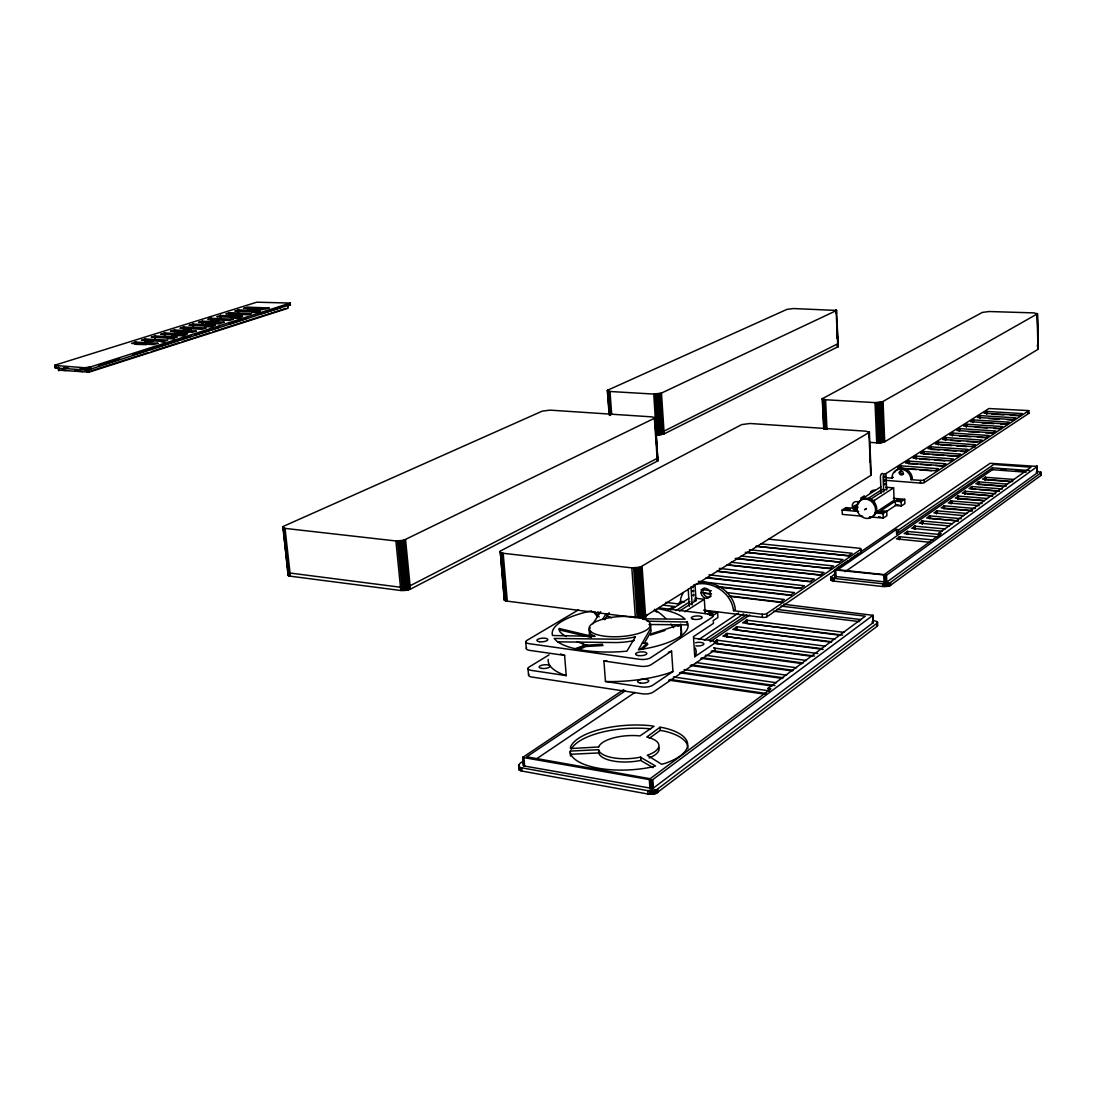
<?xml version="1.0" encoding="UTF-8"?>
<svg xmlns="http://www.w3.org/2000/svg" width="1096" height="1096" viewBox="0 0 1096 1096"><rect width="100%" height="100%" fill="white"/><g stroke="black" fill="none" stroke-linecap="round" stroke-linejoin="round"><path stroke-width="1.5" d="M598.567 749.678L598.553 749.979A30.332 11.481 -3.3 0 0 640.365 757.158L655.518 765.981L651.805 767.008A58.979 22.331 -3.3 0 1 570.208 752.815L570.317 751.089L598.567 749.678L598.8 753.212A30.318 11.522 -3.3 0 0 640.598 760.432L653.079 767.652M570.468 756.048L570.317 751.089M1037.665 471.335L1041.132 472.664L889.705 583.031L882.664 583.743L834.125 578.414L830.864 577.291L835.481 573.249M831.398 578.866L831.22 580.236L834.248 581.154L882.773 586.511L889.829 585.812L1040.899 475.445L1040.899 472.143M680.383 602.677L680.753 598.197L683 592.854M869.936 442.414L879.033 442.921L884.705 441.811L1037.967 349.35L1037.364 345.048M1037.446 313.812L1033.939 312.894L989.208 311.524L982.413 312.387L822.164 398.793L825.589 399.752L875.033 402.616L882.239 401.89L1037.446 313.812L1038.268 349.062M566.139 636.434A67.925 11.083 13.2 0 1 559.672 631.365L559.316 628.529L590.826 636.009M653.778 394.08L661.463 393.08L836.632 310.442L793.504 308.551L786.955 309.373L607.472 390.286L610.02 391.491L653.778 394.08L657.888 460.854L410.397 589.169L400.807 590.511L290.385 576.208L288.084 575.4L288.44 574.112M853.263 508.229A1.904 1.658 52 0 1 854.359 505.968A1.904 1.658 52 0 1 856.606 507.599L856.634 508.215A1.904 1.658 52 0 1 853.825 509.037M518.874 768.515L519.545 770.2L521.997 771.077L647.983 794.038L656.107 793.436L877.252 626.2L877.362 624.652M523.888 764.844L523.436 765.583L524.628 766.077L652.764 788.545L873.252 622.61L871.882 621.994M523.847 761.35C519.888 761.843 515.846 767.419 521.71 767.817L647.736 790.654L656.586 789.764L877.595 622.775L876.882 621.514L873.923 620.692M54.827 365.434L84.419 367.722L89.749 367.187L290.276 303.071L256.765 302.195L56.047 364.817C54.019 364.79 54.444 368.53 56.389 368.092L84.707 369.859L90.036 369.338L290.002 304.715M282.617 526.971L285.042 528.395L395.903 540.958L403.588 540.328L655.189 417.891L652.175 416.891L550.028 410.137L542.205 411.151L283.111 526.464L288.084 575.4M504.407 598.813L504.461 600.238L507.311 601.156L635.365 617.623L644.407 616.719L870.772 475.417L870.745 470.759M500.036 551.398L500.694 552.672L503.174 553.288L631.817 567.865L640.16 567.194L869.471 432.262L865.703 431.166L749.952 423.494L741.718 424.59L500.269 551.11L504.215 599.978M287.727 305.305L287.686 308.36L89.256 372.119L59.074 370.201M693.974 638.269L710.825 640.502A7.48 2.493 -2.8 0 1 713.962 643.736L694.768 656.751L695.809 654.559A74.158 25.085 -3.6 0 0 695.207 648.024M656.531 434.879L664.176 433.865L838.235 346.624L836.974 345.829M898.994 529.683L896.418 529.437L896.61 533.958L898.994 529.683L993.771 464.471L1031.007 467.197L938.587 533.396L939.984 535.807M644.366 643.188L650.079 633.118A30.935 10.138 -3.7 0 0 650.791 629.104M623.761 689.576L522.737 757.418L652.175 780.078L872.937 615.308L783.667 604.28M604.65 619.747L609.116 612.691M602.622 619.281L606.198 613.664M592.895 623.761L600.718 611.65M287.796 571.221L287.988 572.441L290.029 573.044L400.478 587.237L408.863 586.401L657.134 458.429L657.874 457.635L657.038 456.95M835.083 576.469L886.787 582.113L1037.282 472.814L1037.282 466.444L990.14 463.293L861.607 551.274M1037.309 466.499L886.5 575.195L834.508 569.906L835.029 577.017M643.092 619.487L647.544 614.555M643.982 619.199L646.215 616.733M856.305 505.831L857.442 505.831M640.817 648.942L647.092 643.229L647.791 644.338L642.763 648.9M886.335 480.363L920.462 483.103A2.891 0.754 -1.8 0 0 924.257 482.583L1029.021 413.233L1027.596 412.671M885.869 477.651L891.993 478.144A10.193 9.042 50.4 0 1 901.131 469.17A10.193 9.042 50.4 0 1 911.036 479.651L920.366 480.391A2.891 0.754 -1.9 0 0 924.161 479.87L1028.925 410.603L988.948 408.534L885.637 473.773M769.57 691.357L767.912 688.425L865.278 616.185L781.037 606.115M649.339 738.225L660.258 730.416L663.888 731.005A58.951 22.413 -3.3 0 1 687.836 748.76M660.039 727.237L646.791 737.033A30.332 11.481 -3.3 0 1 647.27 755.281L661.655 764.296L665.341 763.282A58.979 22.331 -3.3 0 0 663.669 727.812L660.039 727.237L660.258 730.416M939.313 534.437L907.625 531.45L904.132 533.574L937.779 536.903M945.067 528.957L915.187 526.203L911.735 528.286L941.902 531.231M966.74 513.435L937.272 510.859L933.956 512.901L963.699 515.613M982.112 503.53L951.52 500.954L948.287 502.941L979.153 505.653M987.277 498.475L958.507 496.091L955.301 498.064L984.345 500.571M995.73 493.762L965.398 491.309L962.247 493.186L992.839 495.844M1002.402 488.98L972.221 486.569L969.097 488.515L999.552 491.022M1007.32 484.117L978.933 481.898L975.851 483.788L1006.169 486.268M845.139 571.646L992.442 469.691L1026.116 472.198M896.61 533.958L992.387 467.841L1029.432 470.581M260.259 310.785L256.546 311.922L234.777 311.072L238.627 309.894L260.286 310.73M896.418 529.437L837.796 569.673L884.13 574.633L941.217 533.642L938.587 533.396M836.18 568.673L847.482 560.947M850.304 559.015L858.771 553.206M703.55 610.116L762.405 617.39A3.398 1.096 -2.4 0 0 766.953 616.733L860.894 552.37A3.165 0.932 -1.9 0 0 860.963 551.658M693.645 584.949C710.879 579.387 731.662 592.525 733.498 610.691L762.213 614.212A3.398 1.082 -2.4 0 0 766.775 613.555L860.771 549.411A3.165 0.918 -1.9 0 0 859.168 548.233L768.433 539.15M242.49 316.443L238.599 317.593L216.844 316.689L220.776 315.484L242.517 316.374M714.126 641.982L717.346 640.228L817.739 653.504M825.494 646.188L727.347 633.447L722.88 636.146L823.123 649.421M844.112 632.365L746.91 620.213L742.567 622.816L840.166 635.283M668.368 652.271L671.574 651.12L672.958 671.533L652.545 685.37A7.809 2.74 -3.3 0 1 641.9 686.945L605.458 681.493L603.91 661.011L607.102 661.066M535.903 759.254L635.009 692.398M710.057 641.777L749.691 615.034M708.852 640.256L746.814 614.719M625.432 690.795L526.71 756.815L650.161 778.722L770.926 688.863L767.912 688.425M704.276 640.27L743.663 613.856M698.851 639.475L738.526 613.007M869.594 516.874L883.225 518.107L886.924 515.641L886.733 511.243L880.883 510.722L895.322 501.173L901.131 501.667L904.707 499.283L904.885 503.626L901.309 506.023L895.5 505.516L886.308 511.627M885.623 487.213L893.624 487.871L894.13 500.255L874.855 512.955L883.047 513.695L886.733 511.243M215.186 325.06L211.144 326.307L189.279 325.334M671.574 651.12L651.106 664.683A7.823 2.671 -3.3 0 1 640.434 666.258L603.91 661.011M733.498 610.691L735.334 609.472C733.649 592.813 716.387 580.866 700.207 582.565M745.321 552.316L838.878 562.111L842.947 559.577L749.472 549.713M205.856 328.074L201.815 329.28L179.936 328.197L183.991 327.019L205.884 328.005M713.017 620.733L717.907 617.514L717.592 612.5L704.687 610.897M717.592 612.5L712.701 615.705L709.482 615.294M186.964 334.075L182.936 335.294L160.865 334.239M911.036 479.651L912.379 478.774A10.179 9.042 50.3 0 0 904.953 468.828A10.179 9.042 50.3 0 0 894.418 472.527M869.457 499.968L874.32 500.393L893.624 487.871M198.568 322.375L202.568 321.197L224.379 322.128L220.392 323.375L198.554 322.416M856.702 507.914L857.921 507.133M886.87 488.734L871.471 498.68L868.21 498.392L882.239 489.378M189.279 325.279L193.321 324.087L215.117 325.046M861.36 499.283L880.814 486.83M157.893 343.308L153.659 344.569L131.561 343.418L135.863 342.103L157.934 343.24M862.771 516.243L842.303 514.394L842.112 510.024L845.893 507.612L851.633 508.119M860.62 498.201L864.292 495.858M891.993 478.144L893.35 477.267M684.849 611.76L704.317 599.293L705.221 613.609M679.479 611.089L696.33 600.348L693.96 600.06M675.876 610.636L689.946 601.704M670.533 609.979L688.726 598.471M160.879 334.184L165.03 332.951L187.005 334.006M667.889 610.102L672.862 606.951M986.482 411.521L984.126 413.219L1019.499 415.302L1022.363 413.603L986.934 411.425L986.551 413.987M959.315 428.714L956.822 430.495L992.839 432.81L995.853 431.016L959.795 428.618L959.397 431.235L959.795 428.618M966.234 424.344L963.781 426.097L999.634 428.358L1002.621 426.577L966.713 424.234L966.316 426.837L966.713 424.234M973.07 420.015L970.645 421.741L1006.347 423.947L1009.279 422.193L973.536 419.919L973.152 422.508L973.536 419.919M979.824 415.74L977.427 417.453L1012.964 419.59L1015.869 417.864L980.276 415.644L979.893 418.22M930.71 446.825L928.065 448.702L964.754 451.264L967.932 449.374L930.71 446.825L930.805 449.401L939.587 449.881M937.998 442.209L935.409 444.058L971.919 446.565L975.056 444.702L938.491 442.113L938.094 444.771M945.204 437.647L942.642 439.482L978.988 441.921L982.085 440.071L945.684 437.551L945.286 440.208M952.301 433.153L949.78 434.961L985.962 437.331L989.017 435.523L952.78 433.057L952.383 435.687L952.78 433.057M908.242 461.046L905.488 463.005L942.683 465.773L945.985 463.8L908.242 461.046L908.337 463.677L917.242 464.197M915.831 456.237L913.119 458.169L950.15 460.868L953.397 458.936L916.325 456.142L915.927 458.854M923.312 451.497L920.64 453.401L957.507 456.046L960.713 454.128L923.312 451.497L923.407 454.1L928.901 454.347M900.542 465.923L897.747 467.896L935.121 470.746L938.464 468.745L901.049 465.814L900.652 468.567L901.049 465.814M549.11 654.833L529.135 667.012A7.508 2.562 -4.4 0 0 531.45 670.41L566.221 675.615L564.604 655.381L560.508 653.983M907.721 534.053L906.803 534.314L906.693 531.711M822.26 648.709L726.429 636.653L726.264 633.776M952.383 523.71L922.64 521.025L919.243 523.107L949.259 525.957M814.547 656.038L716.428 643.462L716.236 640.544M958.055 520.956L930.093 518.449C928.49 519.353 928.422 515.682 930.011 515.901L961.261 518.682M933.477 539.986L899.953 536.78L896.432 538.89L930.216 542.328M922.64 521.025C924.024 524.107 920.489 524.916 921.859 521.189M578.387 609.938L526.888 640.407A7.535 2.493 -4.5 0 0 529.204 643.695L639.941 659.34A7.823 2.658 -3.4 0 0 650.613 657.764L712.304 617.24A7.508 2.411 -2.9 0 0 709.167 614.116L658.696 607.828M971.357 486.802L971.44 489.268L975.646 489.296M975.413 508.53L944.437 505.873L941.163 507.859L972.412 510.681M842.577 635.077L746.006 623.364L745.842 620.514M983.961 500.708L957.726 498.817L957.644 496.337M929.23 516.079L926.654 517.997L958.178 520.901M834.878 639.215L737.197 626.775L732.799 629.474L830.864 642.188M1013.827 479.459L985.578 477.281L982.537 479.089L1012.718 481.582M578.852 648.407L584.949 645.27L602.636 644.27M579.236 649.695L585.333 646.558L603.019 645.544M831.645 641.735L736.293 629.953L736.293 626.994M899.953 536.78C901.378 539.917 897.761 540.753 899.158 536.958M950.643 501.187C949.615 504.722 952.78 503.941 951.52 500.954L951.314 503.475M972.234 510.791L943.642 508.626L943.752 506.01M287.686 308.36L287.727 305.25M672.958 671.533L668.163 673.273A74.158 25.085 -3.6 0 1 611.828 681.589L605.458 681.493M885.993 575.455L886.28 582.373M89.762 371.339L148.083 352.624M151.317 351.583L178.854 342.747M182.1 341.705L209.637 332.869M212.884 331.828L285.782 308.428M650.12 634.187L680.78 624.364L681.561 631.734A67.322 48.813 -27.9 0 1 681.164 636.749M650.49 635.105L665.012 630.46M677.917 626.323L681.15 625.295M98.599 365.79L119.752 359.022M132.78 354.871L191.362 336.143M194.622 335.102L219.022 327.307M228.79 324.183L246.696 318.457M259.711 314.305L280.864 307.538M154.796 336.061L151.234 337.198L173.223 338.363L177.415 337.047L155.317 335.979L155.372 338.02M146.275 344.678L135.26 344.308L135 342.253M229.091 312.785L225.858 313.826L247.573 314.744L251.436 313.579L229.653 312.675L229.174 314.771L229.242 312.744M211.049 318.429C211.857 325.581 212.405 312.798 207.802 319.553L229.544 320.47L233.489 319.237L211.501 318.347L211.939 320.292L218.625 320.58M144.987 339.13L141.48 340.253L163.482 341.445L167.729 340.13L145.59 339.02L145.083 341.212L145.316 339.061M190.951 329.321L183.402 329.17L183.155 327.17M88.831 368.9L80.09 368.763M229.311 314.73L241.613 315.1M211.281 320.402L211.131 318.415M1000.703 486.062L978.344 484.473L978.495 481.952M145.33 341.144L145.234 339.075M88.694 372.27L88.132 367.503M211.432 320.361L211.281 318.374M155.125 338.075L155.043 336.006M145.494 341.116L152.7 341.404M88.105 369.092L88.529 372.298M229.461 312.703L229.612 314.662M229.598 312.689L229.968 314.634M174.36 332.033L174.264 329.992L170.442 331.184L192.375 332.266L196.458 331.061L174.47 329.978L174.579 331.992M145.535 339.02L145.932 341.048M915.283 528.779L914.968 526.203M570.578 754.308L598.813 752.911M899.117 505.037L896.747 504.694M87.625 372.393L86.981 367.64M642.174 643.27L647.092 643.229M884.623 575.633L884.91 582.551M643.119 618.829L685.123 619.199L682.219 616.801A68.103 22.235 -3.7 0 0 657.627 608.705M647.106 621.172L687.274 622.062A68.103 22.235 -3.7 0 1 646.585 648.448L638.434 649.832L649.846 629.775A30.948 10.097 -3.7 0 0 649.736 624.528M648.996 624.501L687.11 624.871L686.891 621.542M880.65 517.106L878.65 516.723M557.782 641.831L611.856 642.503A30.935 10.138 -3.7 0 0 634.406 640.461M656.34 432.167L663.998 431.153L837.878 343.733L837.988 346.117M247.641 309.072L262.561 309.634M252.135 312.36L258.779 312.607M231.009 317.854L241.01 318.265M206.144 323.32L219.529 323.895M205.294 326.594L213.679 326.978M176.483 332.061L188.265 332.609M172.017 335.294L185.498 335.951M167.469 338.582L174.223 338.911M161.153 341.829L164.537 341.993M992.044 414.192L1003.772 414.877M1010.471 415.274L1020.527 415.864M988.77 418.631L998.867 419.234M1007.279 419.741L1014.019 420.152M982.071 422.919L993.908 423.659M1000.662 424.07L1007.43 424.481M63.609 367.735L68.555 368.037M975.276 427.276L987.167 428.029M993.962 428.454L1000.758 428.879M61.102 370.147L66.171 370.475M74.624 371.01L83.063 371.544M968.398 431.687L978.632 432.345M985.468 432.783L993.99 433.331M959.411 436.016L970.864 436.77M977.399 437.194L987.222 437.852M950.698 440.428L960.562 441.099M967.138 441.537L976.988 442.195M940.231 444.784L951.78 445.579M956.74 445.908L966.645 446.593M944.56 450.223L956.164 451.045M961.151 451.388L966.124 451.73M932.244 454.593L943.903 455.415M947.232 455.662L958.904 456.498M919.777 458.991L929.819 459.731M934.833 460.087L944.889 460.827M1001.004 469.609L1006.032 469.992M1016.088 470.732L1022.787 471.239M920.613 464.444L930.71 465.197M935.751 465.567L944.163 466.197M906.214 468.841L916.366 469.609M919.736 469.869L931.573 470.759M1010.567 481.651L985.647 479.719L985.578 477.281M979.002 489.57L999.114 491.186M967.165 493.912L992.428 495.981M893.308 498.324L904.707 499.283M842.112 510.024L858.606 511.503M760.857 543.835L852.195 553.288L848.181 555.782L756.774 546.397M755.952 546.219L850.414 555.905M747.938 552.452L839.468 562.029M741.115 556.015L833.563 565.974L829.425 568.55L735.224 558.467M736.252 558.412L831.796 568.619M731.128 562.248L824.014 572.468L819.822 575.085L726.853 564.933M727.936 564.837L822.26 575.126M719.291 568.399L814.328 579.058L810.067 581.729L716.647 571.317M717.784 571.194L810.876 581.551M708.975 574.838L804.478 585.771L800.149 588.47L706.057 577.77M707.468 577.633L801.012 588.251M1036.186 472.225L1037.446 472.595M698.316 581.346L794.477 592.58L790.079 595.334L719.168 587.1M717.017 586.511L791.052 595.087M701.207 589.566L711.359 590.758M726.58 592.539L784.298 599.498L779.845 602.293L728.936 596.265M703.098 592.826L711.551 593.827M730.142 596.019L782.558 602.225M703.481 593.251L710.277 594.046M694.864 598.156L704.317 599.293M776.667 609.39L861.182 619.596M773.406 611.157L859.593 621.61M665.779 602.389L678.643 603.965M663.203 605.129L674.972 606.581M714.688 643.393L811.944 656.34M713.907 648.01L806.396 660.463M712.414 650.709L803.19 663.012M711.208 651.23L802.19 663.587M705.317 655.257L796.559 667.765M702.125 657.737L793.34 670.327M700.865 658.285L792.298 670.93M696.412 662.587L786.668 675.205M691.59 664.861L783.489 677.78M690.22 665.436L782.338 678.424M684.137 669.588L776.516 682.74M564.604 655.381L529.765 650.394A7.521 2.507 -4.5 0 1 526.628 647.722M680.986 672.108L775.009 685.575M679.547 672.725L772.118 686.014M673.369 676.944L769.57 690.905M670.204 679.465L766.364 693.508M668.697 680.123L765.104 694.234M559.097 629.816L590.607 637.297M58.677 370.544L58.266 367.174M834.96 570.29L835.358 577.14M583.017 643.927L589.566 646.243M566.221 675.615L562.138 674.163A74.158 25.085 -3.6 0 1 548.178 659.408M597.69 611.952L600.32 612.911M657.23 459.772L658.066 460.457M1037.063 466.307L1037.282 472.814M523.628 765.775L522.929 757.61M654.449 609.349L659.724 613.13A67.925 49.567 19.3 0 1 665.669 618.377M654.23 610.294L656.86 612.185M594.827 611.801L599.183 616.938M593.251 611.637L597.594 616.788M523.436 765.583L522.751 757.062M865.415 509.106C862.004 511.818 868.881 506.379 865.566 509.366M854.181 508.106C850.578 510.736 857.921 505.873 854.14 507.969M55.129 367.763L55.115 365.201M559.316 628.529L559.892 630.077M584.949 645.27L585.333 646.558M58.677 367.42L59.102 370.599M58.157 367.256L58.622 370.517M56.102 365.968L56.389 368.092M55.403 365.886L55.691 368.009M54.937 365.324L55.43 367.941M90.639 366.955L90.927 369.092M89.749 367.187L90.036 369.338M89.242 367.297L89.516 369.448M88.694 367.407L89.256 372.119M87.94 369.119L88.365 372.325M87.557 367.571L88.201 372.352M87.433 369.174L87.858 372.38M86.68 369.174L87.105 372.38M86.42 367.694L86.707 369.832M85.872 367.722L86.159 369.859M85.351 367.735L85.625 369.886M84.419 367.722L84.707 369.859M135.767 342.103L136.123 344.144M135.698 342.103L135.74 344.185M135.411 342.158L135.589 344.213M135.246 342.185L135.411 344.254M165.277 334.965L164.934 332.951L164.989 334.992M164.66 332.992L164.756 335.047M164.427 333.047L164.592 335.088M164.195 333.116L164.441 335.129M154.563 336.13L154.81 338.157M174.565 329.965L174.798 331.978M193.321 324.087L193.567 326.074M193.17 324.101L193.28 326.101M192.965 324.128L193.047 326.156M192.732 324.183L192.882 326.183M192.499 324.238L192.745 326.224M183.895 327.019L184.224 329.006M183.84 327.019L183.936 329.033M183.621 327.06L183.703 329.088M183.388 327.101L183.553 329.129M202.801 323.169L202.418 321.197L202.445 323.21M202.13 321.251L202.212 323.265M220.68 315.484L220.995 317.443M220.625 315.497L220.721 317.47M220.419 315.525L220.488 317.525M220.186 315.579L220.337 317.552M219.967 315.634L220.2 317.593M238.846 311.839L238.531 309.894L238.572 311.867M238.27 309.935L238.339 311.908M238.051 309.976L238.051 311.99M285.042 528.395L290.385 576.208M283.837 528.19L289.18 575.975M283.371 528.039L288.714 575.811M283.85 533.053L284.398 537.999M284.946 542.945L285.508 547.89M286.056 552.836L286.604 557.768M287.166 562.714L287.714 567.66M282.809 526.71L288.344 575.619M290.166 302.907L290.454 305.099M290.015 302.839L290.166 305.291M289.426 303.565L289.645 305.496M405.561 539.629L410.397 589.169M404.328 540.123L409.178 589.675M403.588 540.328L408.452 589.908M402.794 540.52L407.657 590.114M401.944 540.698L406.808 590.278M401.068 540.835L405.931 590.429M400.163 540.931L405.041 590.525M399.259 541.013L404.136 590.607M398.369 541.054L403.246 590.634M397.492 541.054L402.383 590.634M395.903 540.958L400.807 590.511M523.915 757.911L524.628 766.077M523.135 757.72L523.833 765.885M503.174 553.288L507.311 601.156M521.71 767.817L521.997 771.077M501.749 553.042L505.886 600.882M520.312 767.447L520.6 770.707M501.173 552.877L505.311 600.704M519.737 767.214L520.025 770.474M500.694 552.672L504.831 600.485M519.271 766.94L519.545 770.2M500.324 552.452L504.461 600.238M518.901 766.638L519.189 769.899M518.6 765.255L518.929 769.57M525.724 641.722L526.285 648.394M527.971 668.368L528.532 674.999M640.79 757.035L641.023 760.309M610.02 391.491L611.678 414.37M608.869 391.382L610.609 415.288M608.39 391.286L610.13 415.192M607.992 391.176L609.897 415.494M607.472 390.286L609.417 414.946M607.321 390.45L609.184 414.809M640.9 566.961L644.407 616.719M656.586 789.764L656.819 793.162M640.16 567.194L643.667 616.966M655.874 790.052L656.107 793.436M639.352 567.413L642.859 617.185M655.079 790.298L655.312 793.696M638.461 567.605L641.982 617.377M654.216 790.517L654.463 793.901M652.805 779.708L653.408 788.175M637.53 567.755L641.064 617.528M653.312 790.682L653.559 794.066M652.175 780.078L652.682 788.572M651.846 780.188L652.449 788.654M636.571 567.865L640.105 617.651M652.38 790.805L652.613 794.189M651.586 780.242L652.189 788.709M651.325 780.297L651.915 788.764M651.038 780.325L651.64 788.805M650.75 780.352L651.353 788.819M635.584 567.947L639.119 617.719M651.421 790.874L651.654 794.258M650.353 780.352L651.065 788.832M634.598 567.988L638.146 617.76M650.462 790.887L650.695 794.285M649.353 780.242L649.955 788.709M633.639 567.988L637.187 617.76M649.517 790.86L649.75 794.244M631.817 567.865L635.365 617.623M647.736 790.654L647.983 794.038M642.078 566.427L645.571 616.144M657.723 789.106L657.97 792.49M658.066 393.916L660.806 434.715M657.34 393.998L660.08 434.811M656.614 394.053L659.354 434.865M655.874 394.094L658.614 434.906M655.148 394.122L657.888 434.92M654.97 417.549L657.888 460.854M654.819 419.042L655.6 430.632M655.942 435.591L656.614 445.524M657.052 452.141L657.586 459.923M654.435 418.645L657.326 461.252M661.463 393.08L664.176 433.865M660.573 393.409L663.299 434.194M660.025 393.56L662.751 434.359M659.422 393.697L662.148 434.495M658.765 393.807L661.491 434.619M696.056 600.649L695.07 585.319A3.37 1.589 -83.8 0 0 695.015 584.785M692.165 604.896L691.055 587.826A3.37 1.589 -83.8 0 1 691.083 586.675M694.768 656.751L693.467 636.625L712.715 623.871A7.508 2.439 -2.9 0 0 713.249 621.994M688.192 589.182L689.288 606.239M717.346 640.228L717.524 643.133M717.181 640.228L717.181 643.147M716.907 640.27L716.976 643.201M716.702 640.324L716.784 643.27M716.496 640.407L716.592 643.352M680.78 624.364L681.191 630.803A67.349 48.799 -27.9 0 1 680.548 637.516M727.525 636.338L727.196 633.447L727.182 636.351M726.908 633.488L726.99 636.406M726.717 633.557L726.785 636.475M726.511 633.625L726.593 636.557M737.197 626.775L737.375 629.652M737.046 626.775L737.224 629.638M736.964 626.789L736.937 629.679M736.676 626.844L736.745 629.748M736.471 626.912L736.553 629.816M746.91 620.213L747.075 623.049M746.76 620.199L746.746 623.076M746.486 620.24L746.554 623.117M746.28 620.309L746.349 623.186M746.088 620.377L746.171 623.268M766.775 613.555L766.953 616.733M762.213 614.212L762.405 617.39M835.755 570.427L836.084 577.263M834.768 569.646L835.138 577.071M825.589 399.752L827 429.536M834.125 578.414L834.248 581.154M824.274 399.615L825.699 429.399M832.823 578.209L832.96 580.935M823.699 399.519L825.137 429.29M832.275 578.058L832.398 580.798M823.219 399.41L824.644 429.166M831.796 577.893L831.919 580.633M822.808 399.273L824.247 429.029M831.398 577.715L831.522 580.442M822.493 399.122L823.932 428.865M831.083 577.51L831.22 580.236M822.233 398.437L823.713 428.7M830.809 576.606L831.001 580.017M836.522 310.319L838.235 346.624M836.344 310.209L836.495 313.566M836.81 320.265L837.659 338.705M836.07 310.113L837.851 346.898M835.727 310.031L835.892 313.374M836.81 333.472L837.043 338.5M860.771 549.411L860.894 552.37M876.553 402.643L878.252 442.935M883.787 575.578L884.075 582.497M884.157 583.839L884.267 586.607M875.033 402.616L876.732 442.894M882.664 583.743L882.773 586.511M874.32 500.393L874.526 505.105M869.333 432.071L871.252 474.979M877.485 621.994L877.718 625.679M869.087 431.893L869.292 436.962M869.662 445.414L870.388 462.307M868.964 433.084L870.772 475.417M877.129 623.295L877.252 626.2M868.731 431.714L868.95 436.783M869.676 453.675L870.032 462.128M873.252 622.61L872.896 615.157L872.991 622.898M895.322 501.173L895.5 505.516M883.047 401.547L884.705 441.811M886.65 490.022L886.061 475.746A2.877 1.165 -85.4 0 0 884.787 473.719L884.198 474.089A2.877 1.165 -85.3 0 0 883.129 477.609L883.719 491.912M890.514 582.606L890.623 585.374M882.239 401.89L883.897 442.181M889.705 583.031L889.829 585.812M881.691 402.054L883.362 442.346M889.185 583.223L889.294 585.99M881.088 402.191L882.76 442.483M888.582 583.387L888.705 586.168M880.417 402.328L882.088 442.62M887.938 583.538L888.048 586.305M879.691 402.438L881.362 442.729M887.226 583.661L887.335 586.429M886.5 575.195L886.787 582.113M878.937 402.52L880.609 442.825M886.486 583.743L886.596 586.524M885.815 575.496L886.102 582.428M883.047 513.695L883.225 518.107M885.609 575.537L885.897 582.469M878.143 402.588L879.828 442.88M885.404 575.578L885.691 582.497M885.719 583.812L885.828 586.579M885.184 575.606L885.472 582.524M884.952 575.619L885.239 582.551M877.348 402.629L879.033 442.921M884.938 583.839L885.047 586.607M881.102 493.282L880.431 477.39A2.877 1.165 -85.3 0 1 881.499 473.883L882.088 473.513A2.863 1.165 -85.4 0 1 883.02 473.938M907.625 531.45L907.502 534.053M907.324 531.478L907.337 534.081M907.146 531.519L907.077 534.163M906.899 531.601L906.926 534.231M901.131 501.667L901.309 506.023M899.816 536.78L899.761 539.41M899.569 536.821L899.501 539.479M899.309 536.889L899.337 539.533M922.503 521.011L922.435 523.6M922.257 521.052L922.27 523.641M920.366 480.391L920.462 483.103M922.092 521.093L922.024 523.724M916.325 456.142L916.42 458.745M915.187 526.203L915.146 528.779M914.708 526.258L914.639 528.889M914.475 526.34L914.489 528.957M914.27 526.45L914.365 529.039M908.735 460.937L908.844 463.567M937.272 510.859L937.217 513.38M937.053 510.859L936.984 513.421M936.806 510.914L936.738 513.49M936.573 510.996L936.587 513.558M936.381 511.092L936.464 513.627M931.203 446.716L931.285 449.305M930.011 515.901L930.093 518.449M929.86 515.901L929.394 518.586M923.805 451.401L923.901 453.991M924.161 479.87L924.257 482.583M951.15 500.982L951.068 503.53M950.903 501.064L950.849 503.626M945.684 437.551L945.766 440.099M944.437 505.873L944.314 508.393M944.149 505.886L944.149 508.421M943.985 505.927L943.916 508.489M938.491 442.113L938.573 444.675M965.48 493.775L965.398 491.309L965.192 493.803M965.042 491.337L964.96 493.858M964.795 491.405L964.74 493.94M964.548 491.542L964.617 494.008M958.507 496.091L958.452 498.584M958.301 496.104L958.219 498.625M958.055 496.146L957.986 498.694M957.822 496.228L957.836 498.749M978.933 481.898L978.879 484.35M978.728 481.911L978.646 484.377M978.276 482.035L978.166 484.569L978.098 482.13M974.823 444.565L974.906 447.154M972.221 486.569L972.152 489.035M972.001 486.583L971.933 489.063M971.768 486.624L971.7 489.131M971.549 486.706L971.549 489.2M992.387 467.841L992.442 469.691M986.934 411.425L987.017 413.891M985.441 479.719L985.441 477.281L985.208 479.774M985.057 477.363L984.989 479.843M984.852 477.445L984.811 479.938M980.276 415.644L980.358 418.124M1036.939 466.266L1037.008 469.307M1036.734 466.225L1036.871 469.28M1028.802 410.918L1028.87 413.398M1041.145 472.486L1041.186 475.089M1037.391 313.538L1038.2 348.775M1037.145 314.086L1037.967 349.35M1040.652 471.979L1040.899 475.445M638.283 617.528A30.757 10.001 -3.7 0 1 635.31 634.351A30.757 10.001 -3.7 0 1 589.374 629.693A30.757 10.001 -3.7 0 1 627.638 616.445M628.899 616.5A30.757 10.001 -3.7 0 1 634.968 617.007M607.239 615.801A68.089 19.701 31.2 0 1 611.513 617.76M583.017 643.927A67.925 11.083 13.2 0 1 577.085 641.612M670.903 624.076A67.925 49.567 19.3 0 1 673.656 627.679M714.071 647.832A7.48 2.507 -2.8 0 1 714.373 650.339L653.024 692.22A7.795 2.767 -3.2 0 1 642.393 693.795L532.012 677.068A7.508 2.589 -4.4 0 1 528.875 674.314M590.292 627.803A30.948 10.097 -3.7 0 0 595.101 636.351L552.521 635.502A68.103 22.235 -3.7 0 1 591.566 610.856M591.443 637.584A30.935 10.138 -3.7 0 1 590.539 631.118M575.619 648.517A67.829 23.139 -3.6 0 1 586.483 645.01M695.535 642.736A5.466 1.822 -2.9 0 1 702.468 642.763A5.466 1.822 -2.9 0 1 702.687 645.092A5.466 1.822 -2.9 0 1 695.823 645.873M678.191 604.554A5.891 4.822 55.9 0 1 684.603 602.06M711.194 596.06A5.316 4.398 55.5 0 1 704.55 595.265A5.316 4.398 55.5 0 1 704.098 588.182M571.372 749.034A58.951 22.413 -3.3 0 1 650.723 728.867M658.806 747.225A30.318 11.522 -3.3 0 1 649.038 757.98M858.264 504.133A10.193 8.905 51.3 0 1 868.416 498.529A10.193 8.905 51.3 0 1 876.759 508.804A10.193 8.905 51.3 0 1 869.224 517.641M857.661 508.01A1.904 1.658 52 0 1 855.305 508.462M854.346 506.818A1.904 1.658 52 0 1 857.579 506.201M857.99 511.284A5.11 4.466 51.9 0 1 852.277 505.174A5.11 4.466 51.9 0 1 859.127 502.42M870.265 492.981A5.042 4.425 51.4 0 1 870.58 492.255M871.019 491.597A5.042 4.425 51.4 0 1 875.334 490.323M903.597 473.952A2.124 1.891 50.6 0 1 900.885 470.869M598.649 746.979L570.468 748.568L570.564 746.979A58.979 22.331 -3.3 0 1 650.49 725.689L654.079 726.264L639.982 735.909A30.332 11.481 -3.3 0 0 598.649 746.979M692.617 586.84C693.22 590.059 694.083 583.867 692.617 586.84M692.891 590.991C693.521 594.238 694.289 587.963 692.891 590.991M693.152 595.155C693.85 598.389 694.535 591.95 693.152 595.155M884.267 476.87C884.691 479.706 885.349 474.28 884.267 476.87M884.417 480.459C884.842 483.295 885.5 477.87 884.417 480.459M884.568 484.062C885.02 486.884 885.609 481.459 884.568 484.062M900.885 500.077L896.501 500.255L900.885 500.077M882.842 512.051L878.375 512.106L882.842 512.051M635.365 636.803L626.926 651.175L619.788 651.736A68.103 22.235 -3.7 0 1 556.59 640.955L554.138 638.461L611.609 639.132A30.948 10.097 -3.7 0 0 635.365 636.803M850.4 509.161L846.002 509.325L850.4 509.161M269.041 307.99L265.328 309.127L243.6 308.305L247.422 307.14L269.041 307.949M692.973 619.172A5.48 1.767 -3 0 0 702.043 617.856A5.48 1.767 -3 0 0 695.111 616.089A5.48 1.767 -3 0 0 692.973 619.172M638.406 655.586A5.686 1.918 -3.4 0 0 646.873 653.449A5.686 1.918 -3.4 0 0 638.31 652.271A5.686 1.918 -3.4 0 0 638.406 655.586M539.479 641.722A5.494 1.808 -4.4 0 0 547.836 639.667A5.494 1.808 -4.4 0 0 539.794 638.557A5.494 1.808 -4.4 0 0 539.479 641.722M541.684 668.409A5.48 1.863 -4.3 0 0 550.028 666.327A5.48 1.863 -4.3 0 0 541.999 665.149A5.48 1.863 -4.3 0 0 541.684 668.409M640.379 683.055A5.672 1.987 -3.3 0 0 648.805 680.876A5.672 1.987 -3.3 0 0 640.27 679.63A5.672 1.987 -3.3 0 0 640.379 683.055M708.907 614.226A2.535 0.808 -2.9 0 0 712.962 613.513A2.535 0.808 -2.9 0 0 709.496 612.801A2.535 0.808 -2.9 0 0 708.907 614.226M701.07 592.744A5.329 4.398 55.5 0 0 708.4 597.937A5.329 4.398 55.5 0 0 707.865 589.237A5.329 4.398 55.5 0 0 701.07 592.744M856.867 509.325A10.193 8.919 51.4 0 0 872.32 516.846A10.193 8.919 51.4 0 0 869.21 500.05A10.193 8.919 51.4 0 0 856.867 509.325M899.268 472.705A2.124 1.891 50.6 0 0 902.241 474.815A2.124 1.891 50.6 0 0 902.255 471.321A2.124 1.891 50.6 0 0 899.268 472.705"/></g></svg>
